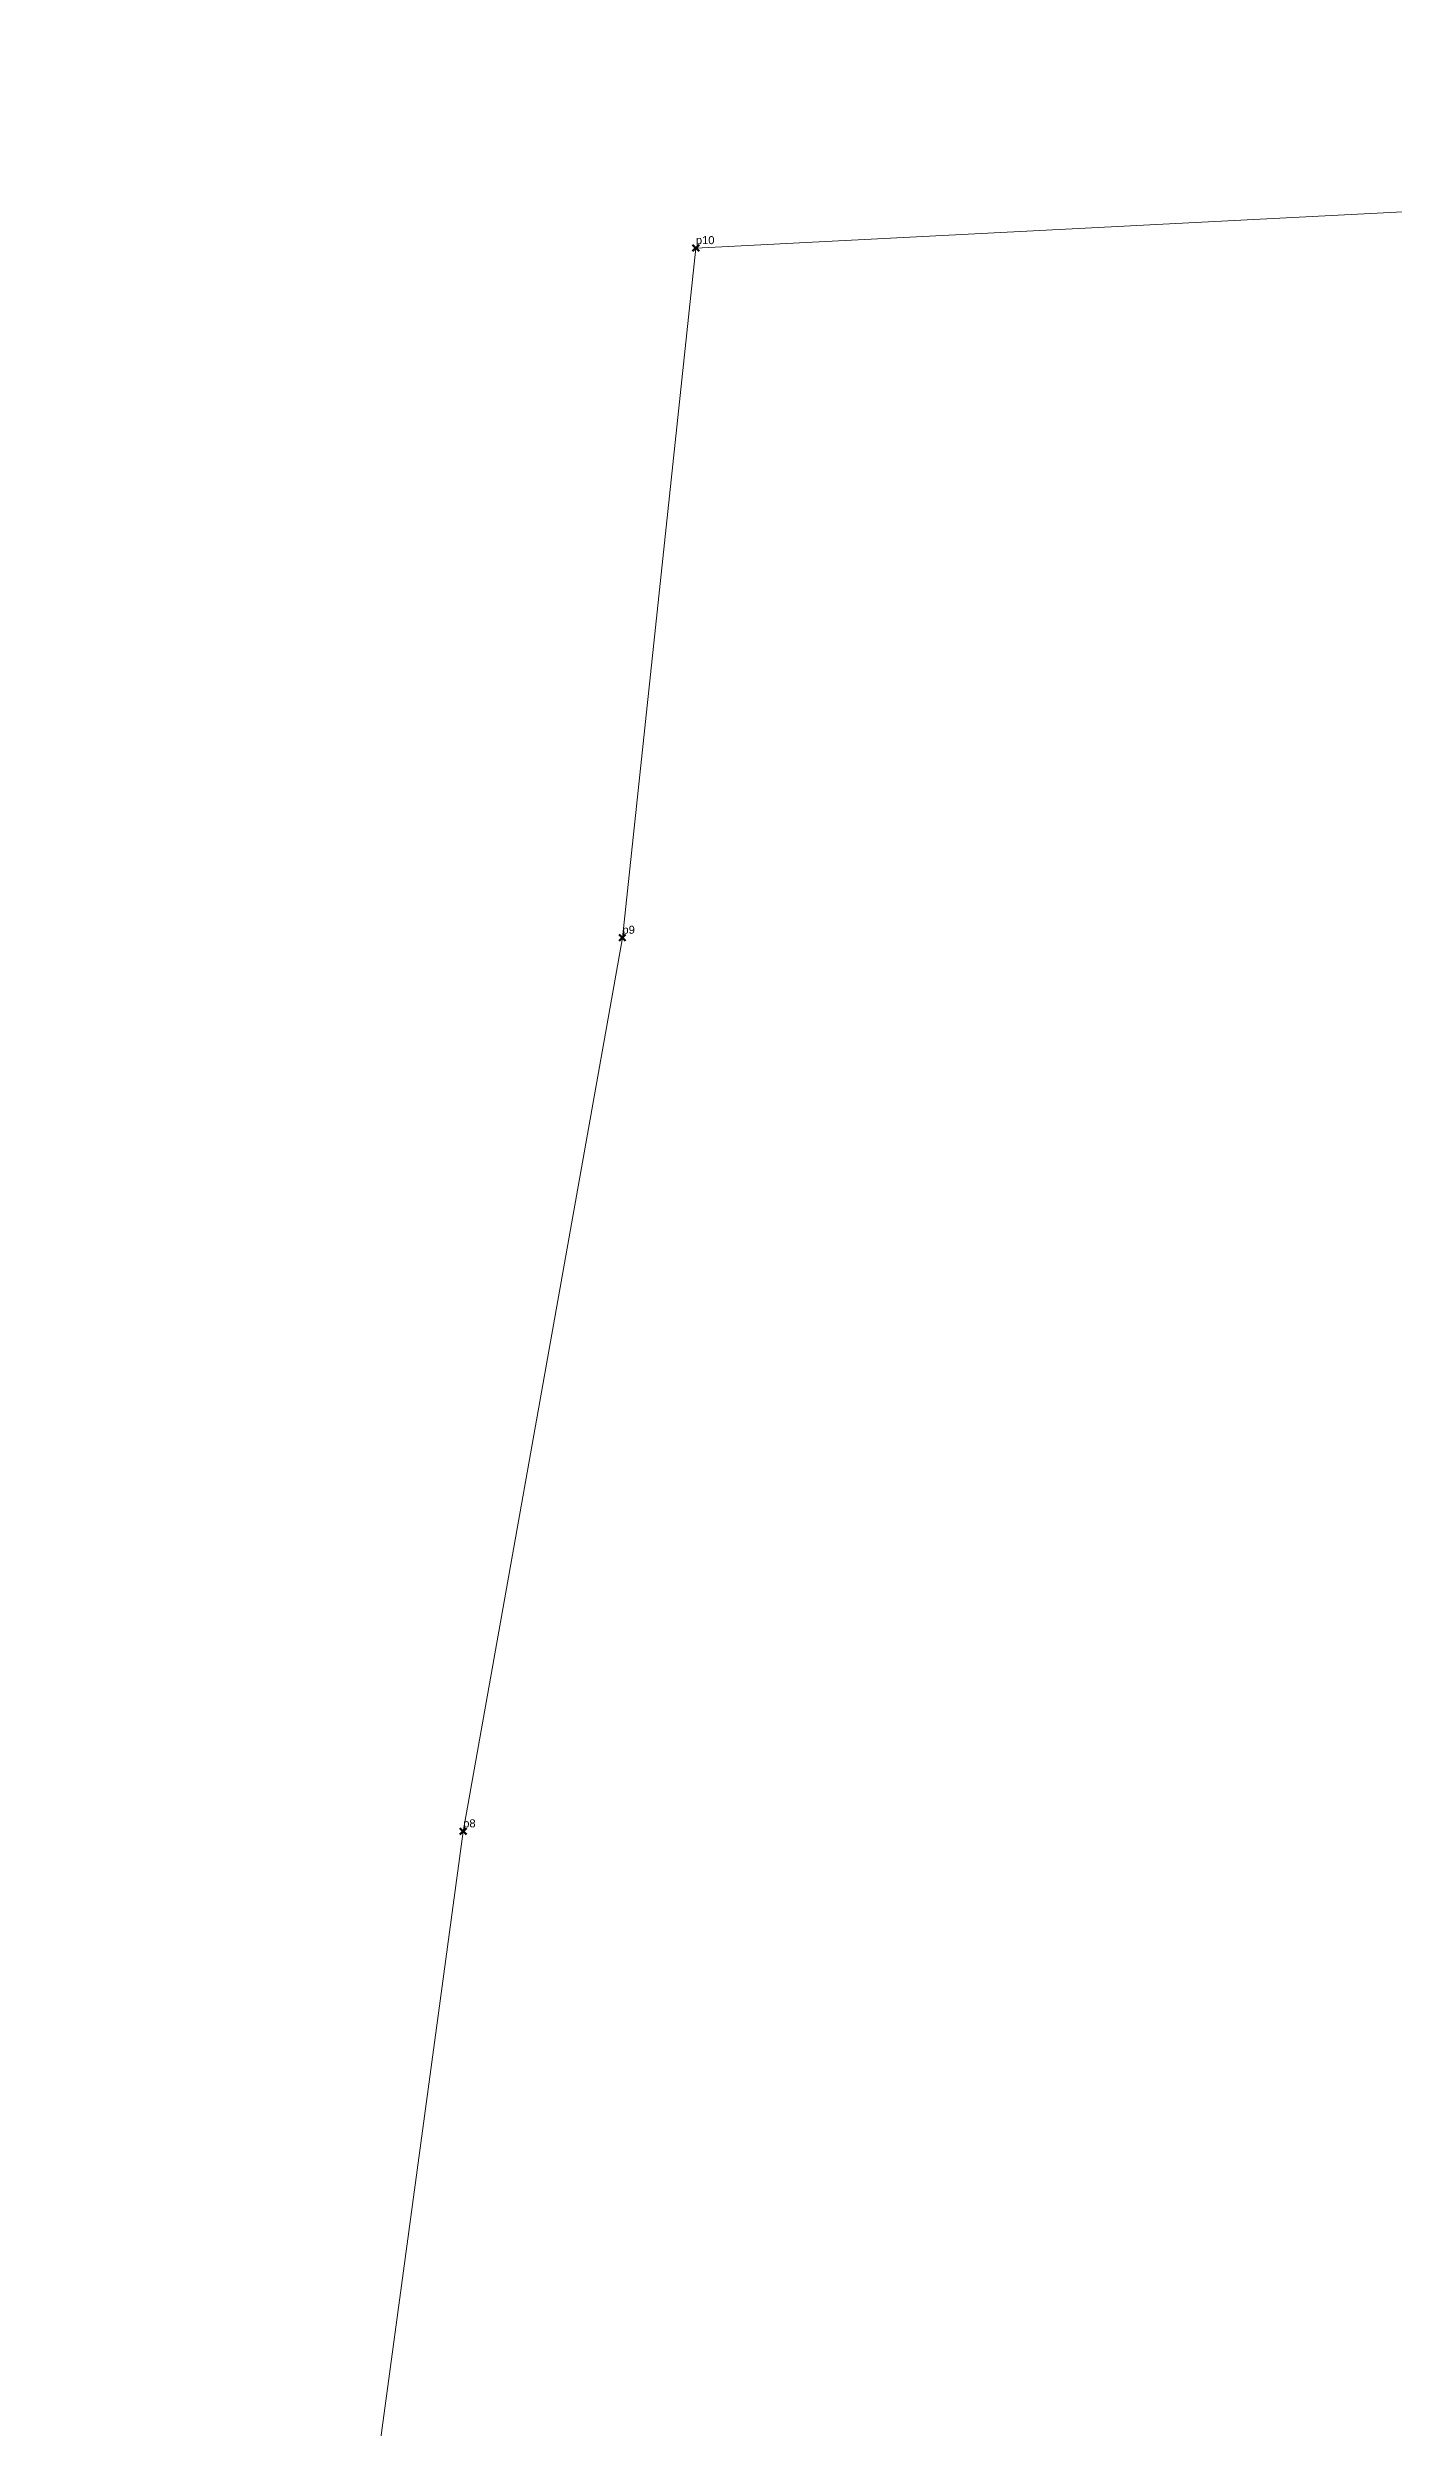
# Model space of a CAD drawing. Header units: millimetres. Extents: x 606072 to 606414, y 1290780 to 1291078.
# Drawn here: x 606072.2 to 606156.3, y 1290928.4 to 1291077.1 of the extents above; entities that cross this region are included whole.
import ezdxf

# ---------------------------------------------------------------- set-up
doc = ezdxf.new("R2010")
doc.units = ezdxf.units.MM
doc.header["$PDMODE"] = 3
doc.header["$PDSIZE"] = 0.2
doc.layers.get('0').update_dxf_attribs({"color": 1, "linetype": 'CONTINUOUS', "lineweight": 100})
doc.layers.add('Point', color=5, linetype='CONTINUOUS', lineweight=100)
doc.layers.add('Point_Name', color=1, linetype='CONTINUOUS', lineweight=100)
doc.styles.get("Standard").update_dxf_attribs({"font": 'arial.ttf', "width": 0.65})

msp = doc.modelspace()

# ---------------------------------------------------------------- linework, layer by layer
at = {"color": 6, "lineweight": 0, "elevation": 75.25}
msp.add_lwpolyline([(606367.39, 1290835.33), (606362.79, 1290842.14), (606391.28, 1291076.61), (606385.07, 1291077.12), (606199.02, 1291069.18), (606195.02, 1291068.82), (606112.72, 1291064.59), (606108.13, 1291021.49), (606098.18, 1290965.64), (606076.65, 1290807.2), (606072.21, 1290805.84), (606072.34, 1290802.17), (606076.13, 1290802.38), (606076.29, 1290802.31), (606072.69, 1290779.86), (606095.76, 1290788.66), (606139.87, 1290789.58), (606134.75, 1290802.54), (606203.68, 1290810.33), (606192.58, 1290819.2), (606244.04, 1290832.45), (606308.42, 1290830.64), (606303.18, 1290837.68), (606367.39, 1290835.33)], dxfattribs=at)
at = {"color": 3, "lineweight": 0, "elevation": 74.67}
msp.add_lwpolyline([(606195.02, 1291068.82), (606112.72, 1291064.59), (606108.13, 1291021.49), (606098.18, 1290965.64), (606076.65, 1290807.2), (606072.21, 1290805.84), (606072.34, 1290802.17), (606076.13, 1290802.38), (606076.29, 1290802.31), (606072.69, 1290779.86), (606118.33, 1290832.21), (606203.68, 1290810.33), (606192.58, 1290819.2), (606189.42, 1290828.08), (606188.99, 1290828.44), (606177.35, 1290853.31), (606175.87, 1290867.83), (606179.33, 1290872.65), (606174.83, 1290902.15), (606175.71, 1290943.64), (606176.69, 1290956.4), (606188.72, 1291025.7), (606195.02, 1291068.82)], dxfattribs=at)
at = {"color": 4, "lineweight": 0, "elevation": 74.67}
msp.add_lwpolyline([(606195.02, 1291068.82), (606112.72, 1291064.59), (606108.13, 1291021.49), (606098.18, 1290965.64), (606076.65, 1290807.2), (606072.21, 1290805.84), (606072.34, 1290802.17), (606076.13, 1290802.38), (606076.29, 1290802.31), (606072.69, 1290779.86), (606095.76, 1290788.66), (606134.75, 1290802.54), (606192.58, 1290819.2), (606189.42, 1290828.08), (606188.99, 1290828.44), (606177.35, 1290853.31), (606175.87, 1290867.83), (606174.83, 1290902.15), (606175.71, 1290943.64), (606176.69, 1290956.4), (606188.72, 1291025.7), (606195.02, 1291068.82)], dxfattribs=at)
at = {"color": 7, "lineweight": 0, "elevation": 76.34}
msp.add_lwpolyline([(606076.65, 1290807.2), (606098.18, 1290965.64), (606108.13, 1291021.49), (606112.72, 1291064.59), (606195.02, 1291068.82), (606199.02, 1291069.18), (606188.72, 1291025.7), (606189.54, 1291011.15), (606187.93, 1290984.32), (606179.01, 1290951.62), (606176.69, 1290956.4), (606175.71, 1290943.64), (606178.81, 1290902.71)], dxfattribs=at)
at = {"layer": 'Point'}
for p in [(606112.72, 1291064.59, 73.67), (606108.13, 1291021.49, 72.62), (606098.18, 1290965.64, 77.14)]:
    msp.add_point(p, dxfattribs=at)

# ---------------------------------------------------------------- texts
at = {"layer": 'Point_Name'}
for s, p in [('p10', (606112.72, 1291064.84)), ('p9', (606108.13, 1291021.74)), ('p8', (606098.18, 1290965.89))]:
    msp.add_text(s, height=0.5, dxfattribs=at).set_placement(p)

doc.saveas('drawing.dxf')
